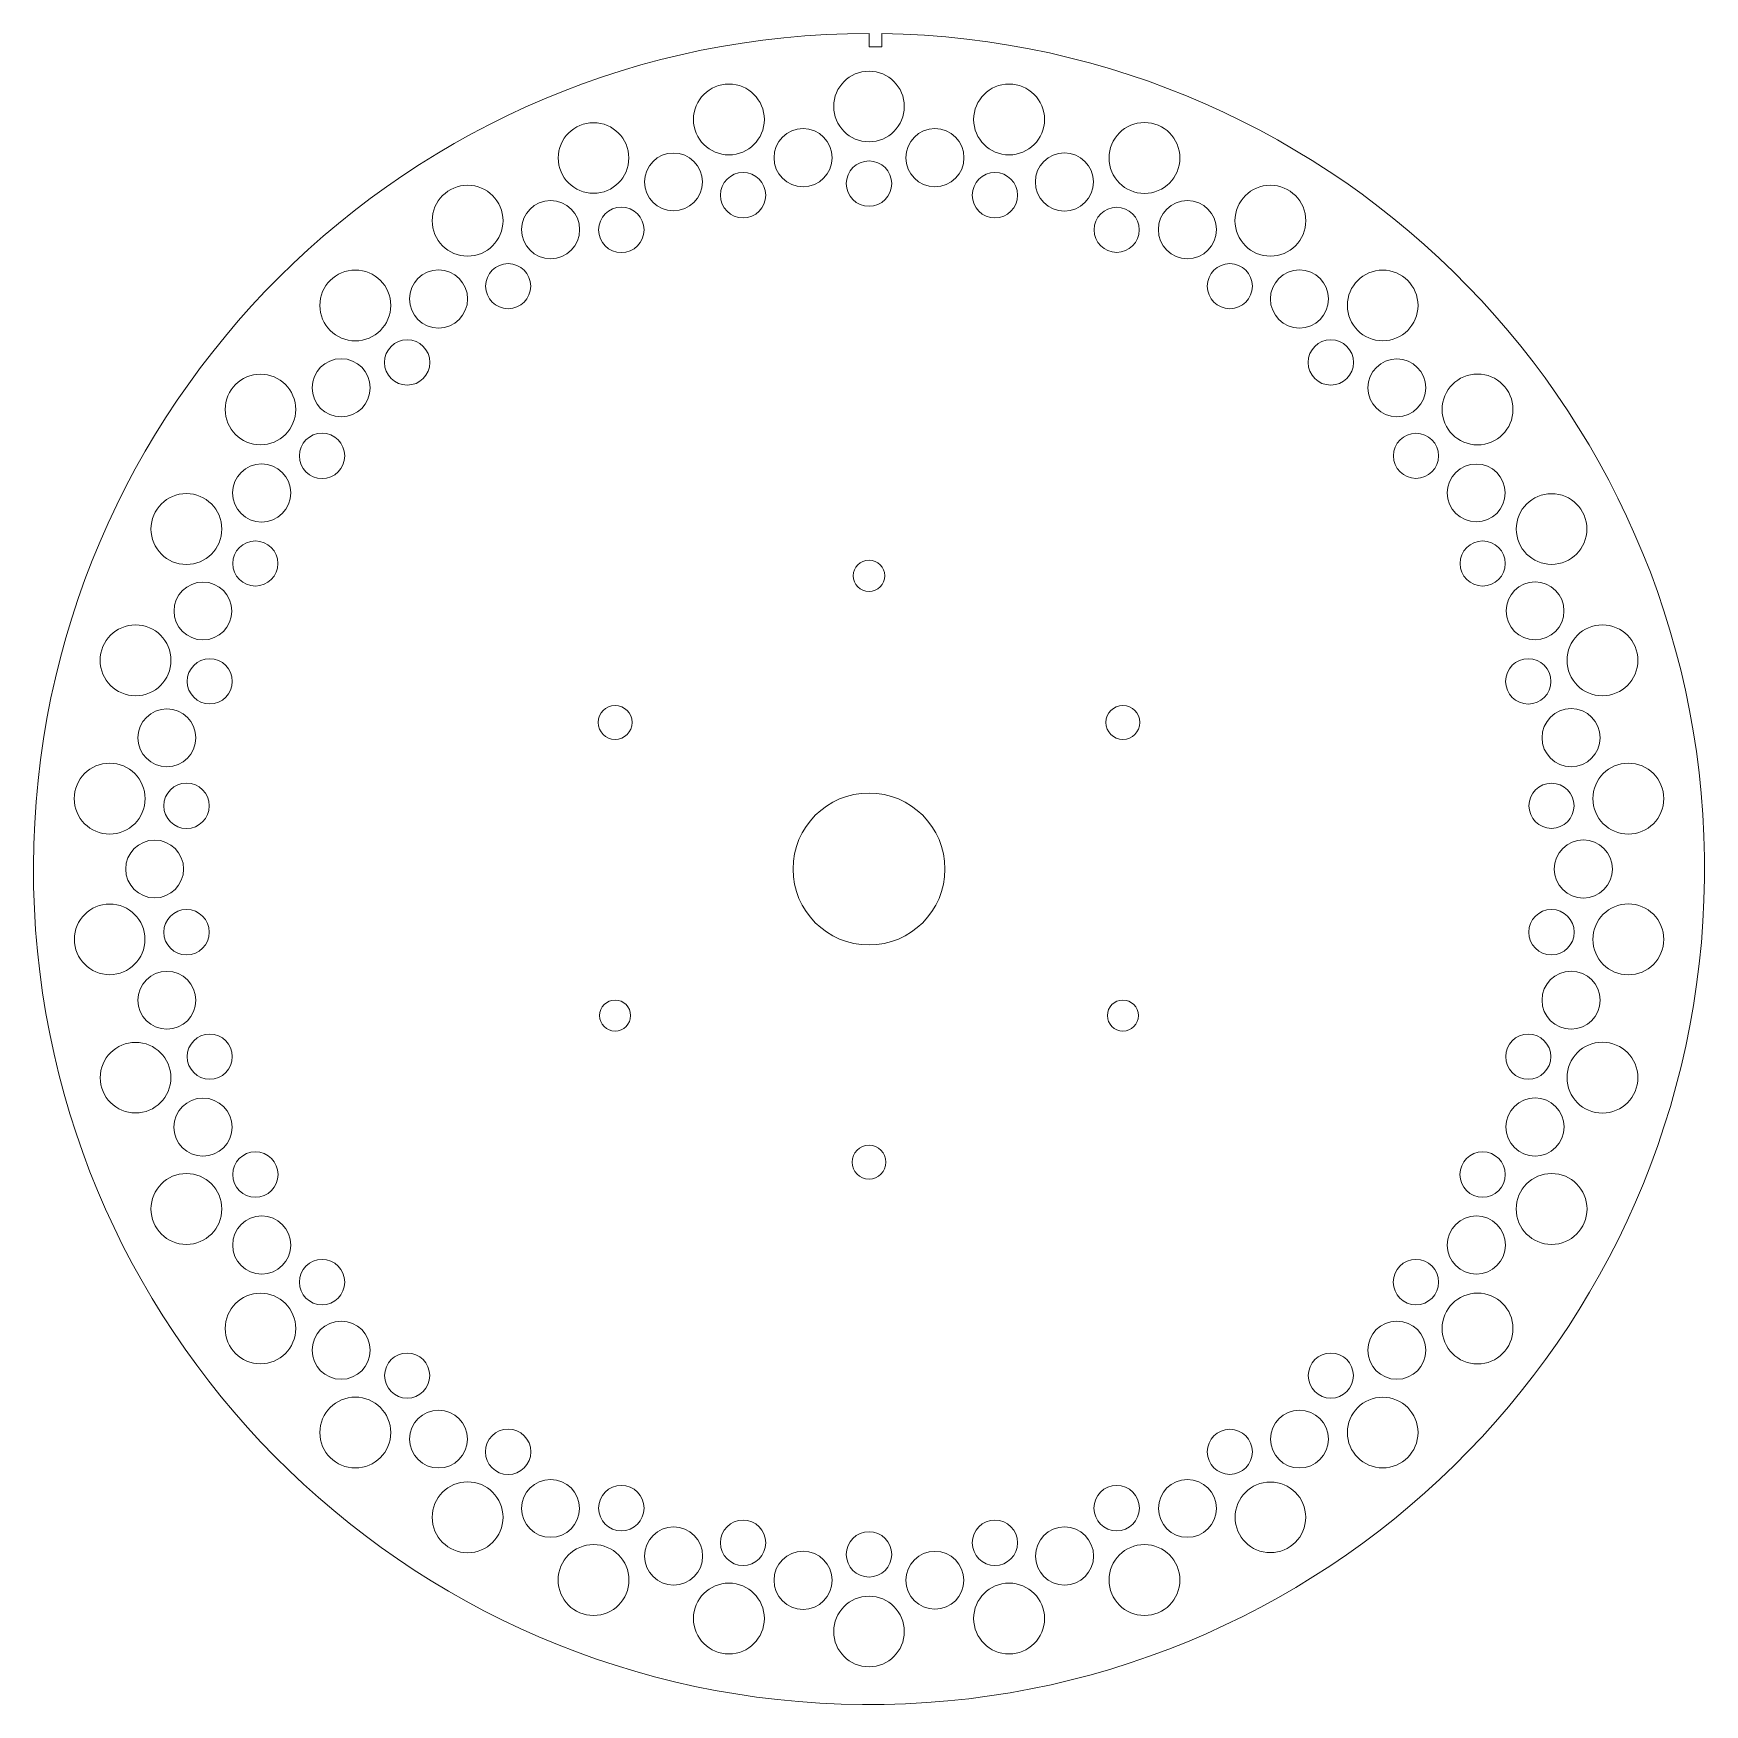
# Model space of a CAD drawing. Header units: inches. Extents: x -6.6 to 6.6, y -6.6 to 6.6.
import ezdxf

# ---------------------------------------------------------------- set-up
doc = ezdxf.new("R2010")
doc.units = ezdxf.units.IN
doc.header["$MEASUREMENT"] = 0

msp = doc.modelspace()

# ---------------------------------------------------------------- linework, layer by layer
at = {"color": 7, "linetype": 'Continuous', "lineweight": 15}
for p, q in [((0, 6.555), (0, 6.45)), ((0, 6.45), (0.1, 6.45)), ((0.1, 6.45), (0.1, 6.554))]:
    msp.add_line(p, q, dxfattribs=at)
for centre, radius in [((0, 5.982), 0.277), ((-1.099, 5.88), 0.278), ((1.099, 5.88), 0.278), ((-2.161, 5.578), 0.277), ((-0.517, 5.58), 0.228), ((0.517, 5.58), 0.228), ((2.161, 5.578), 0.278), ((-1.534, 5.39), 0.227), ((0, 5.377), 0.178), ((1.533, 5.39), 0.228), ((-0.988, 5.286), 0.178), ((0.988, 5.286), 0.178), ((-3.149, 5.086), 0.278), ((3.149, 5.086), 0.278), ((-2.498, 5.016), 0.228), ((-1.943, 5.014), 0.178), ((1.943, 5.014), 0.177), ((2.498, 5.016), 0.228), ((-2.831, 4.572), 0.177), ((2.831, 4.572), 0.177), ((-4.03, 4.421), 0.278), ((-3.377, 4.472), 0.228), ((3.377, 4.472), 0.228), ((4.03, 4.421), 0.277), ((-3.623, 3.974), 0.178), ((3.623, 3.974), 0.178), ((-4.141, 3.775), 0.228), ((4.141, 3.775), 0.227), ((-4.774, 3.605), 0.277), ((4.774, 3.605), 0.278), ((-4.291, 3.241), 0.178), ((4.291, 3.241), 0.177), ((-4.765, 2.95), 0.228), ((4.764, 2.95), 0.227), ((-5.355, 2.667), 0.278), ((5.355, 2.667), 0.277), ((-4.814, 2.397), 0.177), ((4.814, 2.397), 0.177), ((0, 2.3), 0.123), ((-5.225, 2.024), 0.227), ((5.225, 2.025), 0.227), ((-5.754, 1.637), 0.278), ((5.754, 1.637), 0.278), ((-5.172, 1.472), 0.177), ((5.172, 1.472), 0.178), ((-5.508, 1.029), 0.227), ((-1.992, 1.15), 0.133), ((1.992, 1.15), 0.133), ((5.508, 1.03), 0.228), ((-5.957, 0.552), 0.278), ((5.957, 0.552), 0.278), ((-5.354, 0.496), 0.178), ((5.354, 0.496), 0.177), ((0, 0), 0.596), ((-5.604, 0), 0.227), ((5.604, 0), 0.228), ((-5.957, -0.552), 0.277), ((-5.354, -0.496), 0.178), ((5.354, -0.496), 0.178), ((5.957, -0.552), 0.278), ((-5.508, -1.03), 0.227), ((5.508, -1.029), 0.228), ((-1.992, -1.15), 0.122), ((1.992, -1.15), 0.122), ((-5.172, -1.472), 0.177), ((5.172, -1.472), 0.177), ((-5.754, -1.637), 0.277), ((5.754, -1.637), 0.278), ((-5.225, -2.025), 0.228), ((5.225, -2.024), 0.228), ((-4.814, -2.397), 0.178), ((0, -2.3), 0.133), ((4.814, -2.397), 0.178), ((-5.355, -2.667), 0.278), ((5.355, -2.667), 0.278), ((-4.764, -2.95), 0.228), ((4.765, -2.95), 0.228), ((-4.291, -3.241), 0.178), ((4.291, -3.241), 0.178), ((-4.774, -3.605), 0.277), ((4.774, -3.605), 0.278), ((-4.141, -3.775), 0.228), ((4.141, -3.775), 0.228), ((-3.623, -3.974), 0.177), ((3.623, -3.974), 0.177), ((-4.03, -4.421), 0.278), ((4.03, -4.421), 0.277), ((-3.377, -4.472), 0.227), ((3.377, -4.472), 0.227), ((-2.831, -4.572), 0.178), ((2.831, -4.572), 0.177), ((-3.149, -5.086), 0.278), ((-2.498, -5.016), 0.227), ((-1.943, -5.014), 0.178), ((1.943, -5.014), 0.178), ((2.498, -5.016), 0.227), ((3.149, -5.086), 0.277), ((-0.988, -5.286), 0.178), ((0.988, -5.286), 0.178), ((-1.533, -5.39), 0.228), ((0, -5.377), 0.178), ((1.534, -5.39), 0.228), ((-2.161, -5.578), 0.278), ((-0.517, -5.58), 0.228), ((0.517, -5.58), 0.227), ((2.161, -5.578), 0.278), ((-1.099, -5.88), 0.278), ((1.099, -5.88), 0.278), ((0, -5.982), 0.277)]:
    msp.add_circle(centre, radius, dxfattribs=at)
msp.add_arc((0, 0), 6.555, 90, 89.1259, dxfattribs=at)

doc.saveas('drawing.dxf')
